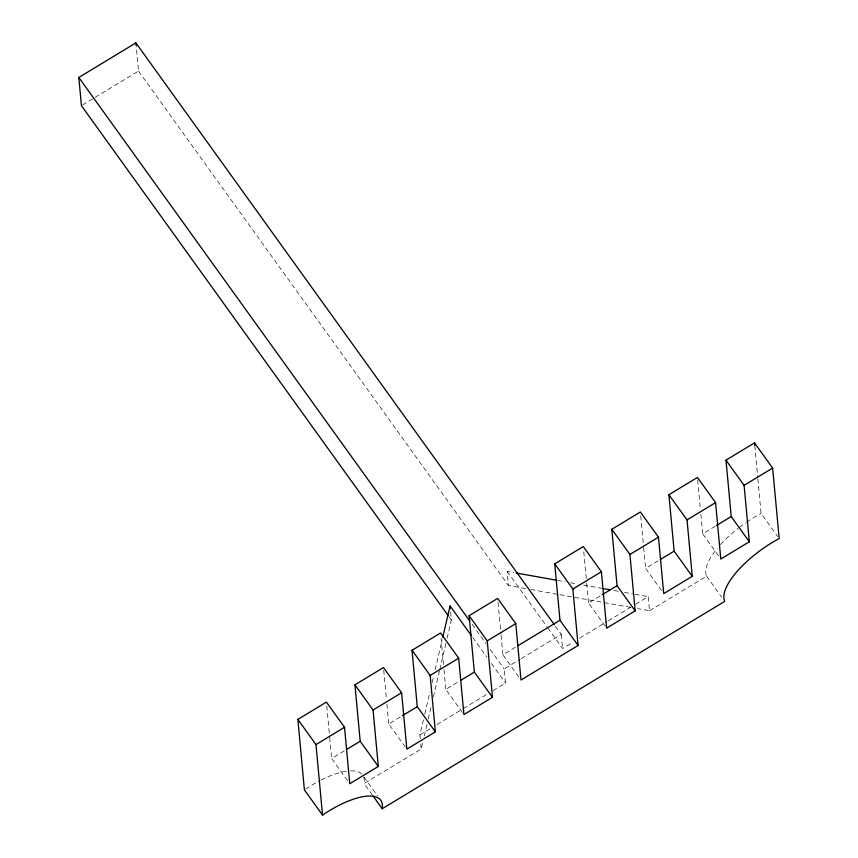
<?xml version="1.0" encoding="UTF-8"?>
<svg xmlns="http://www.w3.org/2000/svg" width="858" height="858" viewBox="0 0 858 858"><rect width="100%" height="100%" fill="white"/><g stroke="black" fill="none" stroke-linecap="round" stroke-linejoin="round"><path stroke-width="0.64" stroke-dasharray="4.29 3.22" d="M420.238 738.727L419.884 734.888L423.541 719.261M424.764 714.049L429.944 691.913M432.078 682.796L433.601 676.286M435.135 669.766L442.138 639.821M372.415 795.098L364.114 783.558L421.192 748.991L423.026 741.173M424.238 735.971L426.984 724.249M428.206 719.036L431.252 706.016M433.387 696.9L439.489 670.849M439.789 669.551L445.892 643.5M447.115 638.288L451.383 620.055L450.311 608.515M82.572 104.976L93.994 98.069M95.131 97.372L138.513 71.107L136.132 45.463M347.49 780.565L331.638 758.526L345.345 750.224M405.33 747.05L388.728 723.959L401.287 716.355M462.419 712.483L445.806 689.392L459.513 681.102M518.747 676.865L502.895 654.826L515.444 647.222M605.115 626.072L588.513 602.981L602.209 594.691M661.443 590.454L645.591 568.414L658.15 560.81M718.532 555.898L702.681 533.858L715.24 526.254M492.953 690.647L505.512 683.043L504.204 668.94L520.184 659.255M521.321 658.569L561.282 634.373L555.029 625.675M419.884 734.888L431.295 727.97M437.012 724.517L462.13 709.309M463.266 708.611L488.384 693.403M547.758 627.841L562.591 648.476L572.865 642.256M579.718 638.105L607.11 621.514M608.258 620.817L631.091 606.992M635.66 604.236L648.208 596.621L649.517 610.735L637.655 608.612M649.517 610.735L706.606 576.168A60.146 22.083 -35.7 0 1 717.213 548.38M525.6 588.556L508.462 585.499L507.153 571.396L513.749 572.576M557.25 580.351L565.154 581.767M570.431 582.711L577.026 583.89M583.612 585.07L602.069 588.374M613.942 590.497L619.208 591.441M624.485 592.385L633.708 594.036M635.027 594.272L648.208 596.621M530.877 589.5L558.558 594.455M559.877 594.691L631.07 607.432M757.861 478.796L761.067 513.395L777.68 536.486M706.606 576.168L721.696 597.157M507.153 571.396L546.975 626.758M138.513 71.107L508.462 585.499M472.136 624.356L486.218 643.929M490.122 649.367L504.204 668.94M472.715 637.44L486.765 656.981M491.452 663.491L505.512 683.043M449.034 616.795L451.383 620.055M363.953 777.048L377.541 795.934M754.772 445.538L757.732 477.466M697.693 480.062L700.364 508.923M700.857 514.178L702.681 533.858M640.733 515.937L643.532 546.117M643.65 547.425L645.591 568.414M583.772 551.812L586.572 581.992M586.69 583.301L588.513 602.981M561.282 634.373L562.591 648.476M498.026 602.348L500.943 633.837M501.061 635.145L502.895 654.826M441.066 638.223L443.5 664.467M443.983 669.712L445.806 689.392M420.72 743.865L421.192 748.991M383.74 670.173L386.411 699.034M386.904 704.279L388.728 723.959M326.78 706.048L329.579 736.218M329.697 737.537L331.638 758.526M363.685 777.048A60.146 22.083 -35.7 0 1 364.114 783.558M305.502 789.167A60.146 22.083 -35.7 0 1 319.948 780.608M321.053 780.04A60.146 22.083 -35.7 0 1 347.876 771.042M350.654 770.849A60.146 22.083 -35.7 0 1 363.202 775.997M720.452 544.637A60.146 22.083 -35.7 0 1 738.073 528.399M739.113 527.595A60.146 22.083 -35.7 0 1 745.548 522.897M746.632 522.147A60.146 22.083 -35.7 0 1 761.067 513.395"/><path stroke-width="1.29" d="M442.749 637.215L450.075 605.952L471.149 635.274M448.251 615.712L81.435 105.673L78.818 77.467L135.896 42.9L554.247 624.581M297.865 719.39L326.415 702.112L344.53 727.294L349.764 783.719L378.303 766.43L373.069 710.016L354.955 684.823L383.494 667.545L401.608 692.738L406.842 749.152L435.381 731.863L430.148 675.45L412.033 650.257L440.572 632.979L458.687 658.172L463.921 714.585L492.471 697.297L487.237 640.883L469.111 615.701L497.661 598.412L515.776 623.605L521.01 680.019L578.088 645.452L572.854 589.038L554.74 563.845L583.279 546.567L601.394 571.76L606.627 628.174L635.167 610.885L629.933 554.472L611.818 529.289L640.358 512.001L658.483 537.194L663.717 593.607L692.256 576.329L687.022 519.905L668.908 494.723L697.447 477.434L715.561 502.627L720.795 559.041L749.334 541.763L744.101 485.349L725.986 460.156L754.525 442.878L772.64 468.06L779.182 538.577A60.146 22.083 -35.7 0 0 724.72 601.351L382.228 808.74A60.146 22.083 -35.7 0 0 322.522 815.1L304.408 789.907L297.865 719.39L315.98 744.583L322.522 815.1M315.98 744.583L344.53 727.294M373.069 710.016L401.608 692.738M430.148 675.45L458.687 658.172M487.237 640.883L515.776 623.605M572.854 589.038L601.394 571.76M629.933 554.472L658.483 537.194M687.022 519.905L715.561 502.627M744.101 485.349L772.64 468.06M346.482 749.538L360.188 741.248L354.955 684.823M402.423 715.669L417.267 706.681L412.033 650.257M460.649 680.405L474.345 672.114L469.111 615.701M517.728 645.849L559.974 620.27L554.74 563.845M602.209 594.691L617.052 585.703L611.818 529.289M660.435 559.427L674.141 551.136L668.908 494.723M716.376 525.557L731.22 516.57L725.986 460.156M516.377 573.037L555.93 580.115M603.389 588.609L609.984 589.789M731.22 516.57L749.334 541.763M674.141 551.136L692.256 576.329M617.052 585.703L635.167 610.885M559.974 620.27L578.088 645.452M78.818 77.467L469.798 621.095M474.345 672.114L492.471 697.297M417.267 706.681L435.381 731.863M360.188 741.248L378.303 766.43M373.166 796.149L382.228 808.74M754.525 442.878L754.772 445.538M450.075 605.952L450.311 608.515M135.896 42.9L136.132 45.463"/></g></svg>
